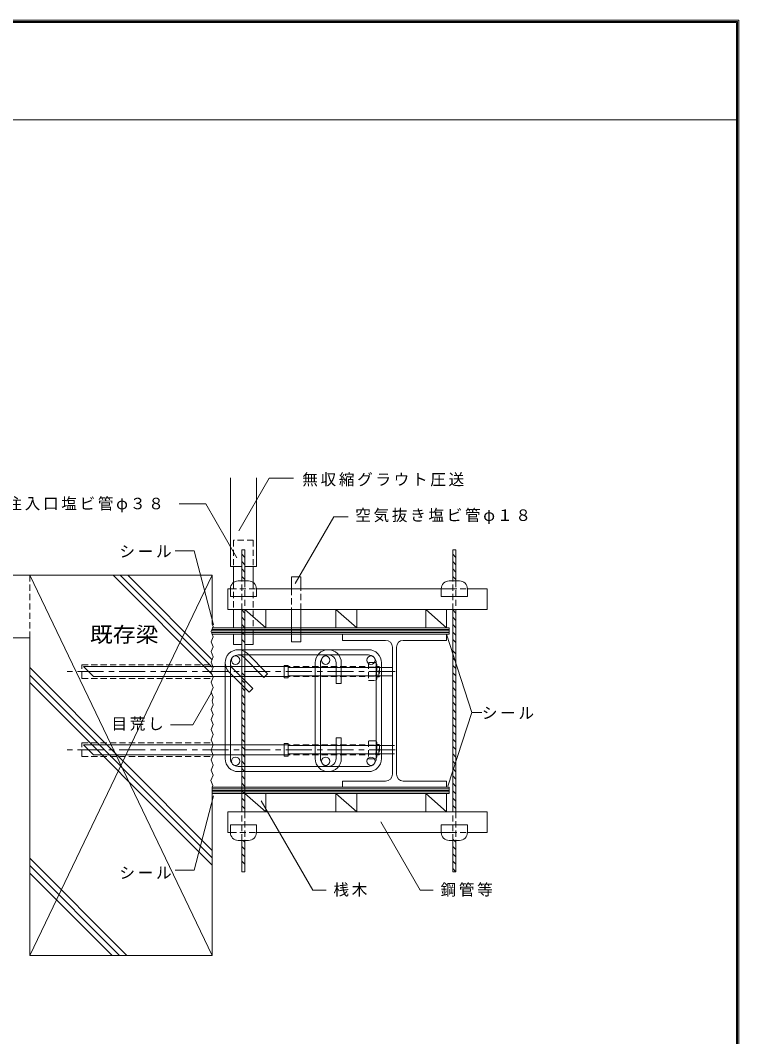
# Model space of a CAD drawing. Units: millimetres, scale not verified. Extents: x -4005 to 4005, y -2770 to 2770.
# Drawn here: x 2626 to 4005, y 819 to 2770 of the extents above; entities that cross this region are included whole.
import ezdxf
from ezdxf.enums import TextEntityAlignment as Align

# ---------------------------------------------------------------- set-up
doc = ezdxf.new("R2010")
doc.units = ezdxf.units.MM
doc.header["$LTSCALE"] = 10
doc.linetypes.add('CHAIN1', pattern=[8, 5, -1, 1, -1])
doc.linetypes.add('DASHED1', pattern=[1.8, 1.2, -0.6])
for name, color, linetype, lineweight in [('1-0_枠', 4, 'Continuous', 9), ('1-1_寸法', 7, 'Continuous', 13), ('1-D_凡例', 4, 'Continuous', 9), ('F-1_Layer241', 2, 'Continuous', 18), ('F-9_Layer249', 5, 'Continuous', 25)]:
    doc.layers.add(name, color=color, linetype=linetype, lineweight=lineweight)
doc.styles.add('ＭＳ ゴシック', font='')
doc.styles.get('ＭＳ ゴシック').set_extended_font_data('MS Gothic')

msp = doc.modelspace()

# ---------------------------------------------------------------- linework, layer by layer
at = {"layer": '1-0_枠'}
for p, q in [((2747.17, 1529.57), (3132.22, 1529.57)), ((2747.17, 1529.57), (2766.17, 1510.57)), ((2766.17, 1510.57), (3132.22, 1510.57)), ((2747.17, 1379.57), (3132.22, 1379.57)), ((2747.17, 1379.57), (2766.17, 1360.57)), ((2766.17, 1360.57), (3132.22, 1360.57))]:
    msp.add_line(p, q, dxfattribs=at)
at = {"layer": '1-0_枠', "linetype": 'DASHED1'}
for p, q in [((3132.22, 1529.57), (3294.17, 1529.57)), ((3307.67, 1537.37), (3294.17, 1537.37)), ((3294.17, 1528.72), (3307.67, 1528.72)), ((3310.17, 1533.05), (3310.17, 1507.1)), ((3310.17, 1530.07), (3313.92, 1530.07)), ((3313.92, 1510.07), (3313.92, 1530.07)), ((3315.17, 1528.72), (3315.17, 1511.43)), ((3132.22, 1510.57), (3294.17, 1510.57)), ((3294.17, 1511.42), (3307.67, 1511.42)), ((3310.17, 1511.43), (3315.17, 1511.43)), ((3310.17, 1510.07), (3313.92, 1510.07)), ((3313.92, 1510.07), (3315.17, 1511.43)), ((3307.67, 1387.37), (3294.17, 1387.37)), ((3132.22, 1379.57), (3294.17, 1379.57)), ((3294.17, 1378.72), (3307.67, 1378.72)), ((3310.17, 1383.05), (3310.17, 1357.1)), ((3310.17, 1380.07), (3313.92, 1380.07)), ((3310.17, 1378.72), (3315.17, 1378.72)), ((3313.92, 1360.07), (3313.92, 1380.07)), ((3315.17, 1378.72), (3313.92, 1380.07)), ((3315.17, 1378.72), (3315.17, 1361.43)), ((3132.22, 1360.57), (3294.17, 1360.57)), ((3294.17, 1361.42), (3307.67, 1361.42)), ((3310.17, 1361.43), (3315.17, 1361.43)), ((3310.17, 1360.07), (3313.92, 1360.07)), ((3313.92, 1360.07), (3315.17, 1361.43))]:
    msp.add_line(p, q, dxfattribs=at)
for points in [[(3294.17, 1537.37), (3294.17, 1502.77), (3307.67, 1502.77)], [(3310.17, 1528.72), (3315.17, 1528.72), (3313.92, 1530.07)], [(3294.17, 1387.37), (3294.17, 1352.77), (3307.67, 1352.77)]]:
    msp.add_lwpolyline(points, dxfattribs=at)
for centre, radius, start, end in [((3293.94, 1520.07), 16.23, 327.79577, 32.20423), ((3305.18, 1533.05), 4.99, 300, 60), ((3305.18, 1507.1), 4.99, 300, 60), ((3305.18, 1383.05), 4.99, 300, 60), ((3293.94, 1370.07), 16.23, 327.79577, 32.20423), ((3305.18, 1357.1), 4.99, 300, 60)]:
    msp.add_arc(centre, radius, start, end, dxfattribs=at)
at = {"layer": '1-1_寸法'}
for p, q in [((3029.17, 1722.07), (3029.17, 1892.07)), ((3079.17, 1722.07), (3079.17, 1892.07)), ((2959.4, 1751.99), (2923.5, 1751.99)), ((2959.4, 1751.99), (2996.79, 1609.62)), ((3051.17, 1754.07), (3057.17, 1754.07)), ((3051.17, 1754.07), (3051.17, 1694.07)), ((3057.17, 1754.07), (3057.17, 1694.07)), ((3456.17, 1754.07), (3462.17, 1754.07)), ((3456.17, 1754.07), (3456.17, 1694.07)), ((3462.17, 1754.07), (3462.17, 1694.07)), ((3051.17, 1722.07), (3029.17, 1722.07)), ((3035.17, 1691.07), (3035.17, 1722.07)), ((3079.17, 1722.07), (3057.17, 1722.07)), ((3073.17, 1691.07), (3073.17, 1722.07)), ((3164.37, 1702.07), (3164.37, 1679.07)), ((3024.17, 1679.07), (3029.17, 1679.07)), ((3029.17, 1664.07), (3029.17, 1679.07)), ((3044.17, 1694.07), (3064.17, 1694.07)), ((3079.17, 1664.07), (3079.17, 1679.07)), ((3459.17, 1679.07), (3079.17, 1679.07)), ((3434.17, 1664.07), (3434.17, 1679.07)), ((3449.17, 1694.07), (3469.17, 1694.07)), ((3484.17, 1664.07), (3484.17, 1679.07)), ((3484.17, 1679.07), (3522.17, 1679.07)), ((3522.17, 1639.07), (3522.17, 1679.07)), ((3029.17, 1664.07), (3079.17, 1664.07)), ((3434.17, 1664.07), (3484.17, 1664.07)), ((3035.17, 1604.07), (3035.17, 1639.07)), ((3051.17, 1639.07), (3051.17, 1251.07)), ((3057.17, 1639.07), (3057.17, 1251.07)), ((3146.37, 1639.07), (3146.37, 1604.07)), ((3164.37, 1639.07), (3164.37, 1604.07)), ((3456.17, 1639.07), (3456.17, 1251.07)), ((3462.17, 1639.07), (3462.17, 1251.07)), ((2995.87, 1606.42), (2992.22, 1597.02)), ((2995.87, 1606.42), (2994.17, 1610.8)), ((2994.17, 1604.07), (3449.17, 1604.07)), ((3449.17, 1592.07), (3449.17, 1604.07)), ((2996.12, 1586.97), (2992.22, 1597.02)), ((2996.12, 1586.97), (2992.22, 1577.07)), ((3269.17, 1592.07), (2994.17, 1592.07)), ((3035.17, 1572.07), (3035.17, 1592.07)), ((3073.17, 1572.07), (3073.17, 1592.07)), ((3146.37, 1592.07), (3146.37, 1577.07)), ((3164.37, 1592.07), (3164.37, 1577.07)), ((3444.17, 1592.07), (3244.17, 1592.07)), ((3244.17, 1592.07), (3244.17, 1580.07)), ((3327.17, 1580.07), (3244.17, 1580.07)), ((3361.17, 1580.07), (3444.17, 1580.07)), ((3443.82, 1592.07), (3492.87, 1441.33)), ((3444.17, 1580.07), (3444.17, 1592.07)), ((3444.17, 1592.07), (3449.17, 1592.07)), ((2995.87, 1567.8), (2992.22, 1558.39)), ((2995.87, 1567.8), (2992.27, 1577.07)), ((3051.17, 1572.07), (3035.17, 1572.07)), ((3073.17, 1572.07), (3057.17, 1572.07)), ((3164.37, 1577.07), (3146.37, 1577.07)), ((3340.17, 1567.07), (3340.17, 1323.07)), ((3348.17, 1323.07), (3348.17, 1567.07)), ((2996.12, 1548.34), (2992.22, 1558.39)), ((2996.12, 1548.34), (2992.22, 1538.44)), ((2992.22, 1538.44), (2996.12, 1528.39)), ((2996.12, 1528.39), (2992.27, 1518.48)), ((3132.22, 1532), (3132.22, 1508)), ((3140.17, 1532), (3132.22, 1532)), ((3140.17, 1532), (3140.17, 1508)), ((3340.17, 1528.1), (3140.17, 1528.1)), ((2995.87, 1509.2), (2992.22, 1499.8)), ((2995.87, 1509.2), (2992.27, 1518.48)), ((3140.17, 1508), (3132.22, 1508)), ((3340.17, 1512.05), (3140.17, 1512.05)), ((2996.12, 1489.75), (2992.22, 1499.8)), ((2996.12, 1489.75), (2992.45, 1480.42)), ((2992.69, 1479.81), (2956.89, 1417.86)), ((2996.04, 1471.15), (2992.45, 1480.42)), ((2996.04, 1456.5), (2992.45, 1447.23)), ((2996.12, 1437.9), (2992.45, 1447.23)), ((2996.12, 1437.9), (2992.22, 1427.85)), ((2995.87, 1418.44), (2992.22, 1427.85)), ((3446.97, 1300.27), (3492.87, 1441.33)), ((3492.87, 1441.33), (3511.97, 1441.33)), ((2956.89, 1417.86), (2914.39, 1417.86)), ((2995.87, 1418.44), (2992.27, 1409.17)), ((2996.12, 1399.26), (2992.27, 1409.17)), ((2992.22, 1389.21), (2996.12, 1399.26)), ((2996.12, 1379.31), (2992.22, 1389.21)), ((2996.12, 1379.31), (2992.22, 1369.26)), ((2995.87, 1359.85), (2992.22, 1369.26)), ((3132.22, 1382), (3132.22, 1358)), ((3140.17, 1382), (3132.22, 1382)), ((3140.17, 1382), (3140.17, 1358)), ((3344.17, 1378.1), (3140.17, 1378.1)), ((2996.12, 1340.68), (2992.22, 1350.58)), ((2995.87, 1359.85), (2992.27, 1350.58)), ((3140.17, 1358), (3132.22, 1358)), ((3344.17, 1362.05), (3140.17, 1362.05)), ((2996.12, 1340.68), (2992.22, 1330.63)), ((2995.87, 1321.23), (2992.22, 1330.63)), ((2995.87, 1321.23), (2991.97, 1311.18)), ((2995.62, 1301.77), (2991.97, 1311.18)), ((2995.87, 1321.23), (2994.17, 1316.85)), ((3327.17, 1310.07), (3244.17, 1310.07)), ((3244.17, 1310.07), (3244.17, 1298.07)), ((3361.17, 1310.07), (3444.17, 1310.07)), ((3444.17, 1298.07), (3444.17, 1310.07)), ((3269.17, 1298.07), (2994.17, 1298.07)), ((2995.62, 1301.77), (2994.19, 1298.07)), ((3244.17, 1298.07), (3444.17, 1298.07)), ((3444.17, 1298.07), (3449.17, 1298.07)), ((3449.17, 1298.07), (3449.17, 1286.07)), ((2959.4, 1139.03), (2996.79, 1281.41)), ((2994.17, 1286.07), (3449.17, 1286.07)), ((3187.59, 1100.76), (3088.59, 1272.24)), ((3522.17, 1211.07), (3522.17, 1251.07)), ((3393.43, 1100.76), (3317.9, 1231.59)), ((3024.17, 1211.07), (3029.17, 1211.07)), ((3029.17, 1226.07), (3079.17, 1226.07)), ((3029.17, 1226.07), (3029.17, 1211.07)), ((3079.17, 1226.07), (3079.17, 1211.07)), ((3079.17, 1211.07), (3459.17, 1211.07)), ((3434.17, 1226.07), (3484.17, 1226.07)), ((3434.17, 1226.07), (3434.17, 1211.07)), ((3484.17, 1226.07), (3484.17, 1211.07)), ((3522.17, 1211.07), (3484.17, 1211.07)), ((3044.17, 1196.07), (3064.17, 1196.07)), ((3051.17, 1196.07), (3051.17, 1136.07)), ((3057.17, 1196.07), (3057.17, 1136.07)), ((3449.17, 1196.07), (3469.17, 1196.07)), ((3456.17, 1196.07), (3456.17, 1136.07)), ((3462.17, 1196.07), (3462.17, 1136.07)), ((2959.4, 1139.03), (2923.5, 1139.03)), ((3051.17, 1136.07), (3057.17, 1136.07)), ((3456.17, 1136.07), (3462.17, 1136.07)), ((3187.59, 1100.76), (3212.94, 1100.76)), ((3393.43, 1100.76), (3418.79, 1100.76))]:
    msp.add_line(p, q, dxfattribs=at)
at = {"layer": '1-1_寸法', "linetype": 'DASHED1'}
for p, q in [((3035.17, 1772.07), (3035.17, 1722.07)), ((3073.17, 1772.07), (3035.17, 1772.07)), ((3073.17, 1772.07), (3073.17, 1722.07)), ((3029.17, 1679.07), (3079.17, 1679.07)), ((3035.17, 1691.07), (3035.17, 1639.07)), ((3051.17, 1639.07), (3051.17, 1694.07)), ((3057.17, 1694.07), (3057.17, 1639.07)), ((3073.17, 1691.07), (3073.17, 1592.07)), ((3146.37, 1679.07), (3146.37, 1639.07)), ((3164.37, 1639.07), (3164.37, 1679.07)), ((3434.17, 1679.07), (3484.17, 1679.07)), ((3456.17, 1639.07), (3456.17, 1694.07)), ((3462.17, 1694.07), (3462.17, 1639.07)), ((3146.37, 1604.07), (3146.37, 1592.07)), ((3164.37, 1604.07), (3164.37, 1592.07)), ((3051.17, 1196.07), (3051.17, 1251.07)), ((3057.17, 1251.07), (3057.17, 1196.07)), ((3456.17, 1196.07), (3456.17, 1251.07)), ((3462.17, 1251.07), (3462.17, 1196.07)), ((3029.17, 1211.07), (3079.17, 1211.07)), ((3434.17, 1211.07), (3484.17, 1211.07))]:
    msp.add_line(p, q, dxfattribs=at)
at = {"layer": '1-1_寸法', "color": 4, "lineweight": 9}
for p, q in [((3051.17, 1745.37), (3057.17, 1739.37)), ((3056.57, 1754.07), (3057.17, 1753.47)), ((3456.17, 1745.37), (3462.17, 1739.37)), ((3461.57, 1754.07), (3462.17, 1753.47)), ((3051.17, 1731.17), (3057.17, 1725.17)), ((3051.17, 1717.07), (3057.17, 1711.07)), ((3456.17, 1731.17), (3462.17, 1725.17)), ((3456.17, 1717.07), (3462.17, 1711.07)), ((2644.17, 1705.07), (2502.95, 1705.07)), ((2644.17, 975.07), (2994.17, 1705.07)), ((2804.01, 1705.07), (2994.17, 1514.5)), ((2817.62, 1705.21), (2994.17, 1528.66)), ((2832.26, 1705.07), (2994.17, 1542.81)), ((3051.17, 1702.87), (3057.17, 1696.87)), ((3456.17, 1702.87), (3462.17, 1696.87)), ((3051.17, 1638.47), (3057.17, 1632.47)), ((3051.17, 1624.37), (3057.17, 1618.37)), ((3456.17, 1638.47), (3462.17, 1632.47)), ((3456.17, 1624.37), (3462.17, 1618.37)), ((2994.17, 1601.07), (3449.17, 1601.07)), ((3051.17, 1610.17), (3057.17, 1604.17)), ((3456.17, 1610.17), (3462.17, 1604.17)), ((2994.17, 1598.07), (3449.17, 1598.07)), ((2994.17, 1595.07), (3449.17, 1595.07)), ((3051.17, 1596.07), (3057.17, 1590.07)), ((3051.17, 1581.87), (3057.17, 1575.87)), ((3456.17, 1596.07), (3462.17, 1590.07)), ((3456.17, 1581.87), (3462.17, 1575.87)), ((3044.17, 1562.07), (3294.17, 1562.07)), ((3044.17, 1552.07), (3294.17, 1552.07)), ((3054.78, 1547.68), (3093.67, 1508.79)), ((3456.17, 1560.17), (3462.17, 1554.17)), ((3456.17, 1546.07), (3462.17, 1540.07)), ((2644.17, 1527.69), (2994.17, 1176.93)), ((3019.17, 1537.07), (3019.17, 1353.07)), ((3029.17, 1537.07), (3029.17, 1353.07)), ((3192.12, 1537.07), (3192.12, 1353.07)), ((3202.12, 1537.07), (3202.12, 1353.07)), ((3242.12, 1537.07), (3242.12, 1497.07)), ((3309.17, 1353.07), (3309.17, 1537.07)), ((3319.17, 1353.07), (3319.17, 1537.07)), ((3456.17, 1531.87), (3462.17, 1525.87)), ((2644.17, 1513.53), (2994.17, 1162.77)), ((3026.49, 1519.4), (3065.38, 1480.51)), ((3051.17, 1517.77), (3057.17, 1511.77)), ((3051.17, 1503.67), (3057.17, 1497.67)), ((3456.17, 1517.77), (3462.17, 1511.77)), ((3456.17, 1503.67), (3462.17, 1497.67)), ((2644.17, 1499.37), (2994.17, 1148.61)), ((3051.17, 1489.47), (3057.17, 1483.47)), ((3456.17, 1489.47), (3462.17, 1483.47)), ((3051.17, 1475.37), (3057.17, 1469.37)), ((3456.17, 1475.37), (3462.17, 1469.37)), ((3051.17, 1461.17), (3057.17, 1455.17)), ((3051.17, 1447.07), (3057.17, 1441.07)), ((3456.17, 1461.17), (3462.17, 1455.17)), ((3456.17, 1447.07), (3462.17, 1441.07)), ((3051.17, 1432.87), (3057.17, 1426.87)), ((3456.17, 1432.87), (3462.17, 1426.87)), ((3051.17, 1418.77), (3057.17, 1412.77)), ((3051.17, 1404.67), (3057.17, 1398.67)), ((3456.17, 1418.77), (3462.17, 1412.77)), ((3456.17, 1404.67), (3462.17, 1398.67)), ((3051.17, 1390.47), (3057.17, 1384.47)), ((3242.12, 1353.07), (3242.12, 1393.07)), ((3456.17, 1390.47), (3462.17, 1384.47)), ((3051.17, 1376.37), (3057.17, 1370.37)), ((3456.17, 1376.37), (3462.17, 1370.37)), ((3051.17, 1362.17), (3057.17, 1356.17)), ((3051.17, 1348.07), (3057.17, 1342.07)), ((3456.17, 1362.17), (3462.17, 1356.17)), ((3456.17, 1348.07), (3462.17, 1342.07)), ((3044.17, 1338.07), (3294.17, 1338.07)), ((3044.17, 1328.07), (3294.17, 1328.07)), ((3051.17, 1333.87), (3057.17, 1327.87)), ((3456.17, 1333.87), (3462.17, 1327.87)), ((3051.17, 1319.77), (3057.17, 1313.77)), ((3456.17, 1319.77), (3462.17, 1313.77)), ((2994.17, 1295.07), (3449.17, 1295.07)), ((2994.17, 1292.07), (3449.17, 1292.07)), ((2994.17, 1289.07), (3449.17, 1289.07)), ((3051.17, 1305.67), (3057.17, 1299.67)), ((3051.17, 1291.47), (3057.17, 1285.47)), ((3456.17, 1305.67), (3462.17, 1299.67)), ((3456.17, 1291.47), (3462.17, 1285.47)), ((3051.17, 1277.37), (3057.17, 1271.38)), ((3456.17, 1277.37), (3462.17, 1271.37)), ((3051.17, 1262.67), (3057.17, 1256.68)), ((3456.17, 1263.17), (3462.17, 1257.17)), ((3057.17, 1192.77), (3053.87, 1196.07)), ((3462.17, 1192.77), (3456.17, 1198.77)), ((3051.17, 1184.67), (3057.17, 1178.67)), ((3051.17, 1170.47), (3057.17, 1164.47)), ((3456.17, 1184.67), (3462.17, 1178.67)), ((3456.17, 1170.47), (3462.17, 1164.47)), ((2644.17, 1161.8), (2830.49, 975.07)), ((3051.17, 1156.37), (3057.17, 1150.37)), ((3456.17, 1156.37), (3462.17, 1150.37)), ((2644.17, 1147.64), (2816.37, 975.07)), ((2644.17, 1133.49), (2802.24, 975.07)), ((3462.27, 1136.07), (3456.17, 1142.17)), ((2994.17, 975.07), (2644.17, 975.07))]:
    msp.add_line(p, q, dxfattribs=at)
at = {"layer": '1-1_寸法', "color": 4, "linetype": 'DASHED1', "lineweight": 9}
for p, q in [((2644.17, 1585.07), (2644.17, 1705.07)), ((2744.17, 1533.07), (2994.17, 1533.07)), ((2744.17, 1507.07), (2744.17, 1533.07)), ((2744.17, 1507.07), (2994.17, 1507.07)), ((2744.17, 1383.07), (2994.17, 1383.07)), ((2744.17, 1357.07), (2744.17, 1383.07)), ((2744.17, 1357.07), (2994.17, 1357.07))]:
    msp.add_line(p, q, dxfattribs=at)
at = {"layer": '1-1_寸法', "color": 4, "linetype": 'CHAIN1', "lineweight": 9}
for p, q in [((3345.88, 1520.07), (2714.17, 1520.07)), ((3345.88, 1370.07), (2714.17, 1370.07))]:
    msp.add_line(p, q, dxfattribs=at)
at = {"layer": '1-1_寸法'}
for points in [[(3045.17, 1790.11), (3103.77, 1891.61), (3150.17, 1891.61)], [(3041.57, 1738.67), (2981.97, 1841.97), (2931.17, 1841.97)], [(3153.77, 1688.87), (3227.77, 1817.07), (3255.27, 1817.07)], [(3164.37, 1702.07), (3146.37, 1702.07), (3146.37, 1679.07)], [(3024.17, 1679.07), (3024.17, 1639.07), (3522.17, 1639.07)], [(2996.04, 1471.15), (2994.04, 1463.82), (2996.04, 1456.5)], [(3024.17, 1211.07), (3024.17, 1251.07), (3522.17, 1251.07)]]:
    msp.add_lwpolyline(points, dxfattribs=at)
at = {"layer": '1-1_寸法', "color": 4, "lineweight": 9}
for points in [[(2994.17, 1298.07), (2994.17, 975.07), (2644.17, 1705.07)], [(2644.17, 1705.07), (2994.17, 1705.07), (2994.17, 1610.82)], [(2644.17, 975.07), (2644.17, 1585.07), (2502.95, 1585.07)], [(3061.85, 1554.75), (3100.74, 1515.86), (3093.67, 1508.79)], [(3033.57, 1526.47), (3072.46, 1487.58), (3065.38, 1480.51)], [(3232.12, 1537.07), (3232.12, 1497.07), (3242.12, 1497.07)], [(3232.12, 1353.07), (3232.12, 1393.07), (3242.12, 1393.07)]]:
    msp.add_lwpolyline(points, dxfattribs=at)
at = {"layer": '1-1_寸法', "color": 2, "lineweight": 18}
for centre in [(3039.22, 1542.02), (3212.17, 1542.02), (3299.12, 1542.02), (3039.22, 1348.12), (3212.17, 1348.12), (3299.12, 1348.12)]:
    msp.add_circle(centre, 8, dxfattribs=at)
at = {"layer": '1-1_寸法'}
for centre, radius, start, end in [((3044.17, 1679.07), 15, 90, 180), ((3064.17, 1679.07), 15, 0, 90), ((3449.17, 1679.07), 15, 90, 180), ((3469.17, 1679.07), 15, 0, 90), ((3327.17, 1567.07), 13, 0, 90), ((3361.17, 1567.07), 13, 90, 180), ((3327.17, 1323.07), 13, 270, 0), ((3361.17, 1323.07), 13, 180, 270), ((3044.17, 1211.07), 15, 180, 270), ((3064.17, 1211.07), 15, 270, 0), ((3449.17, 1211.07), 15, 180, 270), ((3469.17, 1211.07), 15, 270, 0)]:
    msp.add_arc(centre, radius, start, end, dxfattribs=at)
at = {"layer": '1-1_寸法', "color": 4, "lineweight": 9}
for centre, radius, start, end in [((3044.17, 1537.07), 25, 45, 225), ((3217.12, 1537.07), 25, 0, 180), ((3294.17, 1537.07), 25, 0, 90), ((3044.17, 1537.07), 15, 45, 225), ((3217.12, 1537.07), 15, 0, 180), ((3294.17, 1537.07), 15, 0, 90), ((3044.17, 1353.07), 25, 180, 270), ((3044.17, 1353.07), 15, 180, 270), ((3217.12, 1353.07), 25, 180, 0), ((3217.12, 1353.07), 15, 180, 0), ((3294.17, 1353.07), 15, 270, 0), ((3294.17, 1353.07), 25, 270, 0)]:
    msp.add_arc(centre, radius, start, end, dxfattribs=at)
at = {"layer": '1-D_凡例'}
for p, q in [((3057.17, 1639.07), (3097.17, 1604.07)), ((3097.17, 1639.07), (3097.17, 1604.07)), ((3231.67, 1639.07), (3231.67, 1604.07)), ((3231.67, 1639.07), (3271.67, 1604.07)), ((3271.67, 1639.07), (3271.67, 1604.07)), ((3404.17, 1639.07), (3404.17, 1604.07)), ((3404.17, 1639.07), (3444.17, 1604.07)), ((3444.17, 1639.07), (3444.17, 1604.07)), ((3097.17, 1251.07), (3057.17, 1286.07)), ((3097.17, 1251.07), (3097.17, 1286.07)), ((3271.67, 1251.07), (3231.67, 1286.07)), ((3231.67, 1251.07), (3231.67, 1286.07)), ((3271.67, 1251.07), (3271.67, 1286.07)), ((3404.17, 1251.07), (3404.17, 1286.07)), ((3444.17, 1251.07), (3404.17, 1286.07)), ((3444.17, 1251.07), (3444.17, 1286.07))]:
    msp.add_line(p, q, dxfattribs=at)
at = {"layer": 'F-1_Layer241'}
for p, q in [((4005, 2770), (-4005, 2770)), ((4005, -2770), (4005, 2770)), ((4003, 2768), (-4003, 2768)), ((4001, 2766), (-4001, 2766)), ((4001, -2766), (4001, 2766)), ((4003, -2768), (4003, 2768))]:
    msp.add_line(p, q, dxfattribs=at)
at = {"layer": 'F-9_Layer249', "color": 2, "lineweight": 18}
msp.add_line((4002.5, 2579.2), (-4002.5, 2579.2), dxfattribs=at)

# ---------------------------------------------------------------- texts
at = {"layer": '1-1_寸法', "style": 'ＭＳ ゴシック', "width": 1.1}
msp.add_text('既存梁', height=29.33, dxfattribs=at).set_placement((2759.39, 1567.74), align=Align.BOTTOM_LEFT)
at = {"layer": '1-1_寸法', "char_height": 21.99, "attachment_point": 7, "style": 'ＭＳ ゴシック'}
for s, insert in [('\\T1.17;無収縮グラウト圧送', (3167.28, 1875.37)), ('\\T1.17;圧送注入口塩ビ管φ３８', (2529.14, 1825.64)), ('\\T1.17;空気抜き塩ビ管φ１８', (3268.94, 1803.34)), ('\\T1.17;シール', (2816.2, 1738.88)), ('\\T1.17;シール', (3511.97, 1428.83)), ('\\T1.17;目荒し', (2800.99, 1406.55)), ('\\T1.17;シール', (2816.2, 1122.14)), ('\\T1.17;桟木', (3226.92, 1088.26)), ('\\T1.17;鋼管等', (3432.77, 1088.26))]:
    msp.add_mtext(s, dxfattribs=dict(at, insert=insert))

doc.saveas('drawing.dxf')
